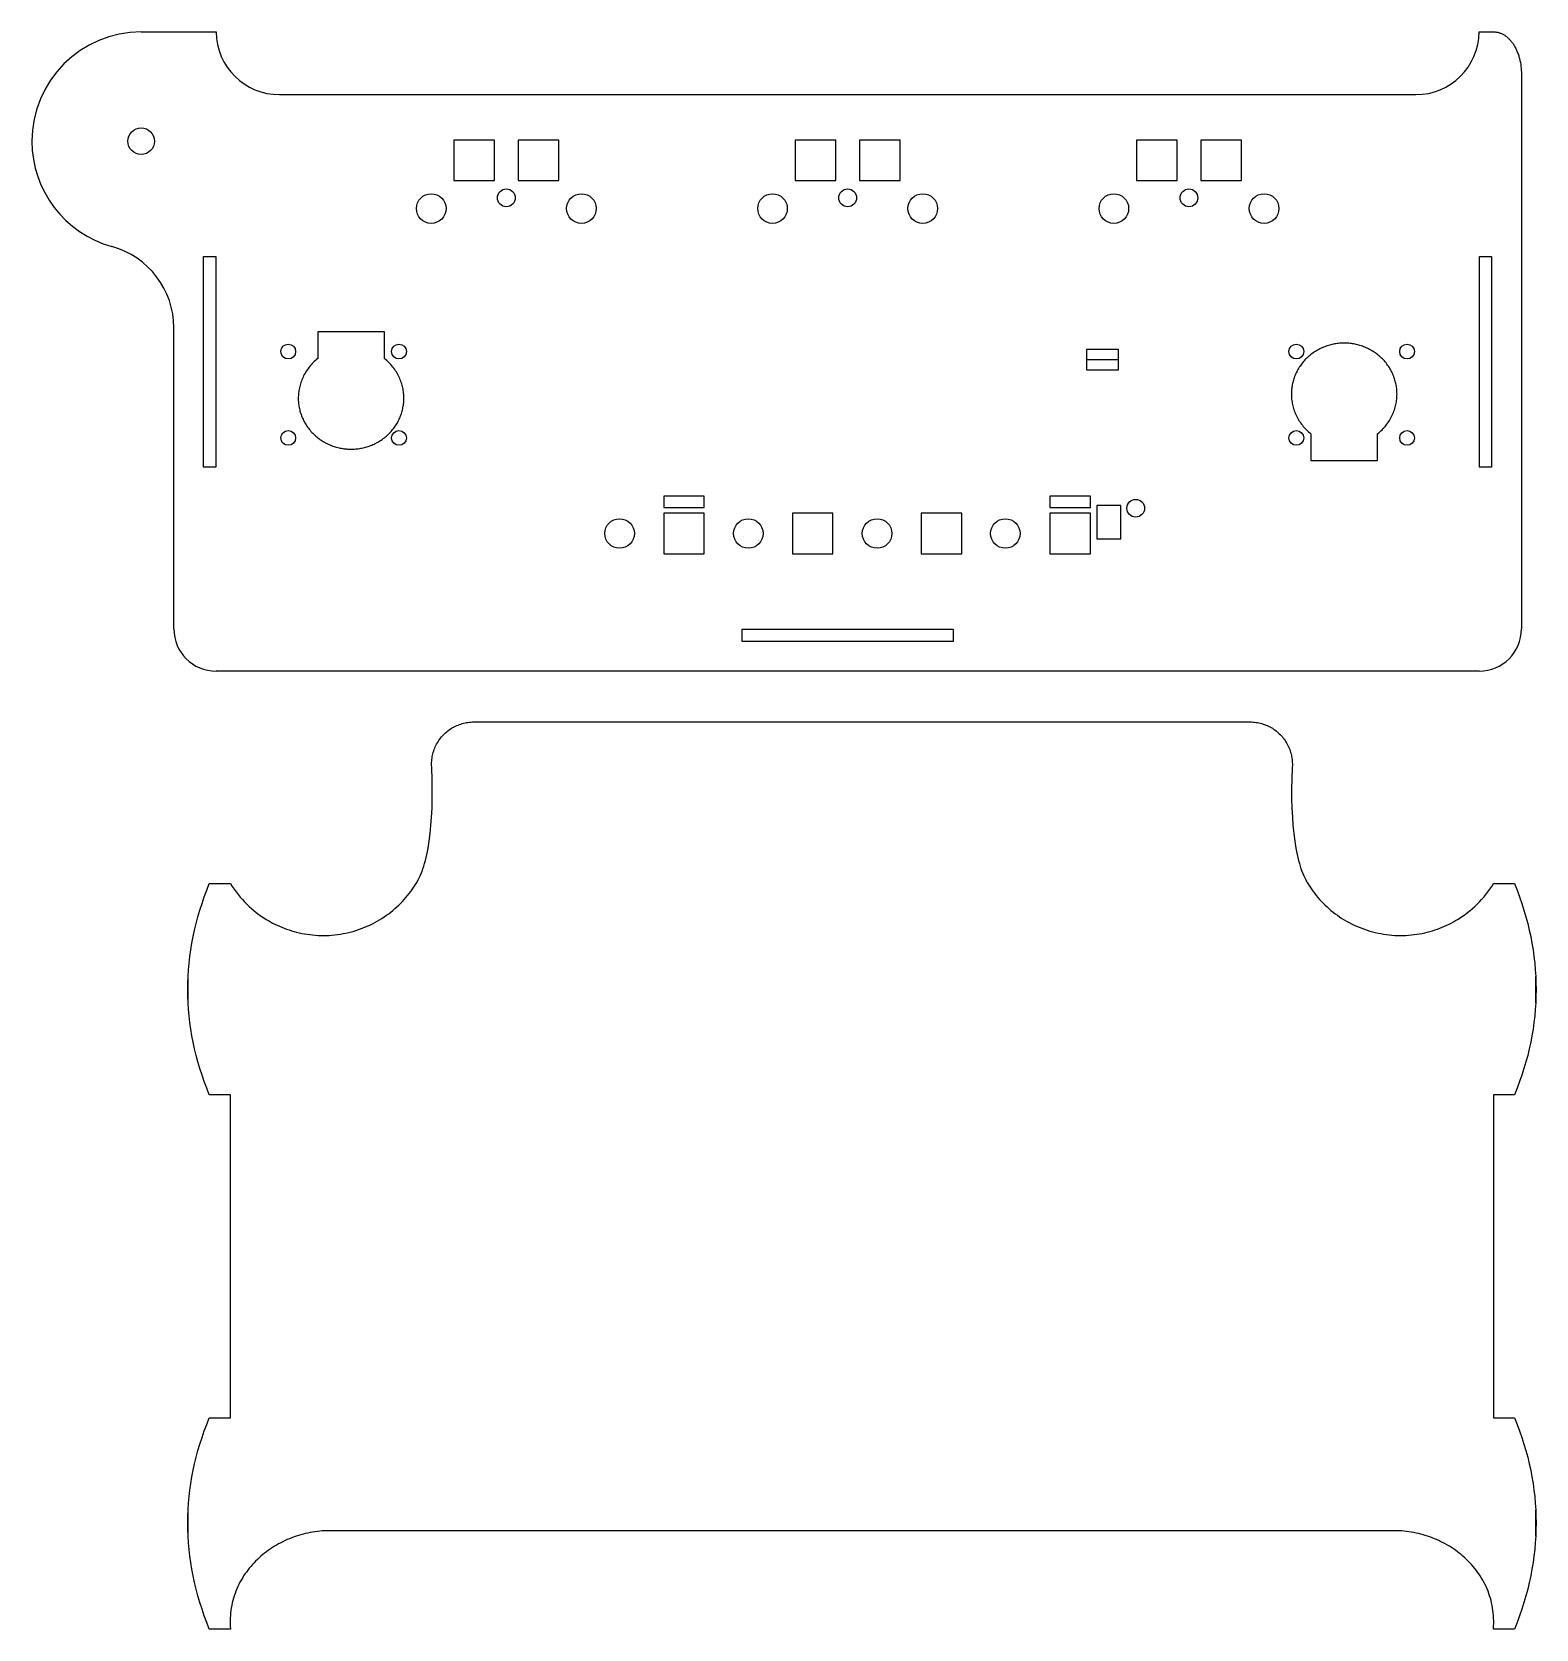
# Model space of a CAD drawing. Extents: x 0 to 356, y -227 to 151.
import ezdxf

# ---------------------------------------------------------------- set-up
doc = ezdxf.new("R2010")
doc.units = 0
doc.layers.add('MAKE2D$VISIBLE$LINES', color=7, linetype='CONTINUOUS')

msp = doc.modelspace()

# ---------------------------------------------------------------- linework, layer by layer
at = {"layer": 'MAKE2D$VISIBLE$LINES'}
for p, q in [((25.87, 151.31), (43.6, 151.31)), ((342.6, 151.31), (346.1, 151.31)), ((346.1, 151.31), (346.24, 151.31)), ((346.24, 151.31), (346.39, 151.3)), ((346.39, 151.3), (346.54, 151.29)), ((346.54, 151.29), (346.68, 151.27)), ((346.68, 151.27), (346.83, 151.24)), ((346.83, 151.24), (346.98, 151.22)), ((346.98, 151.22), (347.13, 151.18)), ((347.13, 151.18), (347.28, 151.14)), ((347.28, 151.14), (347.43, 151.1)), ((347.43, 151.1), (347.59, 151.04)), ((347.59, 151.04), (347.74, 150.99)), ((347.74, 150.99), (347.89, 150.92)), ((347.89, 150.92), (348.04, 150.85)), ((348.04, 150.85), (348.19, 150.78)), ((348.19, 150.78), (348.34, 150.69)), ((348.34, 150.69), (348.49, 150.61)), ((348.49, 150.61), (348.64, 150.51)), ((348.64, 150.51), (348.79, 150.41)), ((348.79, 150.41), (348.94, 150.3)), ((348.94, 150.3), (349.09, 150.19)), ((349.09, 150.19), (349.23, 150.07)), ((349.23, 150.07), (349.37, 149.95)), ((349.37, 149.95), (349.52, 149.82)), ((349.52, 149.82), (349.66, 149.68)), ((349.66, 149.68), (349.8, 149.53)), ((349.8, 149.53), (349.93, 149.39)), ((349.93, 149.39), (350.07, 149.23)), ((350.07, 149.23), (350.2, 149.07)), ((350.2, 149.07), (350.33, 148.91)), ((350.33, 148.91), (350.45, 148.74)), ((350.45, 148.74), (350.58, 148.56)), ((350.58, 148.56), (350.7, 148.38)), ((350.7, 148.38), (350.81, 148.19)), ((350.81, 148.19), (350.93, 148)), ((350.93, 148), (351.04, 147.81)), ((351.04, 147.81), (351.15, 147.61)), ((351.15, 147.61), (351.25, 147.41)), ((351.25, 147.41), (351.35, 147.2)), ((351.35, 147.2), (351.45, 146.99)), ((351.45, 146.99), (351.54, 146.78)), ((351.54, 146.78), (351.63, 146.56)), ((351.63, 146.56), (351.71, 146.35)), ((351.71, 146.35), (351.8, 146.12)), ((351.8, 146.12), (351.87, 145.9)), ((351.87, 145.9), (351.95, 145.68)), ((351.95, 145.68), (352.02, 145.45)), ((352.02, 145.45), (352.08, 145.22)), ((352.08, 145.22), (352.14, 144.99)), ((352.14, 144.99), (352.25, 144.53)), ((352.25, 144.53), (352.35, 144.06)), ((352.35, 144.06), (352.43, 143.59)), ((352.43, 143.59), (352.49, 143.13)), ((352.49, 143.13), (352.54, 142.66)), ((352.54, 142.66), (352.57, 142.21)), ((352.57, 142.21), (352.59, 141.75)), ((352.59, 141.75), (352.6, 141.31)), ((352.6, 141.31), (352.6, 136.47)), ((58.6, 136.47), (193.1, 136.47)), ((193.1, 136.47), (327.6, 136.47)), ((352.6, 136.47), (352.6, 87.25)), ((109.47, 125.73), (99.89, 125.73)), ((99.89, 125.73), (99.89, 116.14)), ((109.47, 116.14), (109.47, 125.73)), ((124.71, 125.73), (115.13, 125.73)), ((115.13, 125.73), (115.13, 116.14)), ((124.71, 116.14), (124.71, 125.73)), ((190.27, 125.73), (180.69, 125.73)), ((180.69, 125.73), (180.69, 116.14)), ((190.27, 116.14), (190.27, 125.73)), ((205.51, 125.73), (195.93, 125.73)), ((195.93, 125.73), (195.93, 116.14)), ((205.51, 116.14), (205.51, 125.73)), ((271.07, 125.73), (261.49, 125.73)), ((261.49, 125.73), (261.49, 116.14)), ((271.07, 116.14), (271.07, 125.73)), ((286.31, 125.73), (276.73, 125.73)), ((276.73, 125.73), (276.73, 116.14)), ((286.31, 116.14), (286.31, 125.73)), ((99.89, 116.14), (109.47, 116.14)), ((115.13, 116.14), (124.71, 116.14)), ((180.69, 116.14), (190.27, 116.14)), ((195.93, 116.14), (205.51, 116.14)), ((261.49, 116.14), (271.07, 116.14)), ((276.73, 116.14), (286.31, 116.14)), ((40.65, 73.24), (40.65, 98.19)), ((40.65, 98.19), (43.55, 98.19)), ((43.55, 98.19), (43.55, 48.29)), ((342.65, 48.29), (342.65, 98.19)), ((342.65, 98.19), (345.55, 98.19)), ((345.55, 98.19), (345.55, 73.24)), ((352.6, 87.25), (352.6, 10)), ((33.6, 10), (33.6, 81.24)), ((75.55, 80.36), (67.67, 80.36)), ((67.67, 80.36), (67.67, 73.99)), ((83.44, 80.36), (75.55, 80.36)), ((83.44, 76.69), (83.44, 80.36)), ((83.44, 73.99), (83.44, 76.69)), ((257.21, 76.17), (249.62, 76.17)), ((249.62, 76.17), (249.62, 73.74)), ((257.21, 73.74), (257.21, 76.17)), ((303.81, 75.69), (303.54, 75.51)), ((304.08, 75.85), (303.81, 75.69)), ((304.35, 76.01), (304.08, 75.85)), ((304.63, 76.16), (304.35, 76.01)), ((304.91, 76.31), (304.63, 76.16)), ((305.19, 76.44), (304.91, 76.31)), ((305.47, 76.57), (305.19, 76.44)), ((305.76, 76.69), (305.47, 76.57)), ((306.05, 76.81), (305.76, 76.69)), ((306.34, 76.91), (306.05, 76.81)), ((306.63, 77.01), (306.34, 76.91)), ((306.92, 77.11), (306.63, 77.01)), ((307.21, 77.19), (306.92, 77.11)), ((307.5, 77.27), (307.21, 77.19)), ((307.79, 77.34), (307.5, 77.27)), ((308.08, 77.4), (307.79, 77.34)), ((308.37, 77.45), (308.08, 77.4)), ((308.66, 77.5), (308.37, 77.45)), ((308.95, 77.54), (308.66, 77.5)), ((309.24, 77.58), (308.95, 77.54)), ((309.52, 77.61), (309.24, 77.58)), ((309.81, 77.63), (309.52, 77.61)), ((310.09, 77.64), (309.81, 77.63)), ((310.37, 77.65), (310.09, 77.64)), ((310.65, 77.66), (310.37, 77.65)), ((310.93, 77.65), (310.65, 77.66)), ((311.21, 77.64), (310.93, 77.65)), ((311.49, 77.63), (311.21, 77.64)), ((311.77, 77.61), (311.49, 77.63)), ((312.06, 77.58), (311.77, 77.61)), ((312.34, 77.54), (312.06, 77.58)), ((312.63, 77.5), (312.34, 77.54)), ((312.92, 77.45), (312.63, 77.5)), ((313.21, 77.4), (312.92, 77.45)), ((313.5, 77.34), (313.21, 77.4)), ((313.8, 77.27), (313.5, 77.34)), ((314.09, 77.19), (313.8, 77.27)), ((314.38, 77.11), (314.09, 77.19)), ((314.67, 77.01), (314.38, 77.11)), ((314.96, 76.91), (314.67, 77.01)), ((315.25, 76.81), (314.96, 76.91)), ((315.54, 76.69), (315.25, 76.81)), ((315.82, 76.57), (315.54, 76.69)), ((316.11, 76.44), (315.82, 76.57)), ((316.39, 76.31), (316.11, 76.44)), ((316.67, 76.16), (316.39, 76.31)), ((316.95, 76.01), (316.67, 76.16)), ((317.22, 75.85), (316.95, 76.01)), ((317.49, 75.69), (317.22, 75.85)), ((317.75, 75.51), (317.49, 75.69)), ((40.65, 48.29), (40.65, 73.24)), ((65.65, 71.98), (65.43, 71.7)), ((65.87, 72.26), (65.65, 71.98)), ((66.1, 72.52), (65.87, 72.26)), ((66.35, 72.79), (66.1, 72.52)), ((66.6, 73.04), (66.35, 72.79)), ((66.85, 73.29), (66.6, 73.04)), ((67.12, 73.53), (66.85, 73.29)), ((67.39, 73.76), (67.12, 73.53)), ((67.67, 73.99), (67.39, 73.76)), ((83.71, 73.76), (83.44, 73.99)), ((83.99, 73.53), (83.71, 73.76)), ((84.25, 73.29), (83.99, 73.53)), ((84.51, 73.04), (84.25, 73.29)), ((84.76, 72.79), (84.51, 73.04)), ((85, 72.52), (84.76, 72.79)), ((85.23, 72.26), (85, 72.52)), ((85.46, 71.98), (85.23, 72.26)), ((85.68, 71.7), (85.46, 71.98)), ((249.62, 73.74), (257.21, 73.74)), ((257.21, 73.71), (249.62, 73.71)), ((249.62, 73.71), (249.62, 71.29)), ((257.21, 71.29), (257.21, 73.71)), ((300.01, 71.93), (299.85, 71.66)), ((300.19, 72.19), (300.01, 71.93)), ((300.36, 72.45), (300.19, 72.19)), ((300.55, 72.7), (300.36, 72.45)), ((300.74, 72.95), (300.55, 72.7)), ((300.94, 73.19), (300.74, 72.95)), ((301.15, 73.43), (300.94, 73.19)), ((301.36, 73.67), (301.15, 73.43)), ((301.58, 73.9), (301.36, 73.67)), ((301.81, 74.12), (301.58, 73.9)), ((302.04, 74.34), (301.81, 74.12)), ((302.28, 74.55), (302.04, 74.34)), ((302.52, 74.76), (302.28, 74.55)), ((302.77, 74.96), (302.52, 74.76)), ((303.02, 75.15), (302.77, 74.96)), ((303.28, 75.34), (303.02, 75.15)), ((303.54, 75.51), (303.28, 75.34)), ((318.02, 75.34), (317.75, 75.51)), ((318.27, 75.15), (318.02, 75.34)), ((318.53, 74.96), (318.27, 75.15)), ((318.77, 74.76), (318.53, 74.96)), ((319.02, 74.55), (318.77, 74.76)), ((319.26, 74.34), (319.02, 74.55)), ((319.49, 74.12), (319.26, 74.34)), ((319.71, 73.9), (319.49, 74.12)), ((319.93, 73.67), (319.71, 73.9)), ((320.15, 73.43), (319.93, 73.67)), ((320.35, 73.19), (320.15, 73.43)), ((320.55, 72.95), (320.35, 73.19)), ((320.75, 72.7), (320.55, 72.95)), ((320.93, 72.45), (320.75, 72.7)), ((321.11, 72.19), (320.93, 72.45)), ((321.28, 71.93), (321.11, 72.19)), ((321.45, 71.66), (321.28, 71.93)), ((345.55, 73.24), (345.55, 48.29)), ((63.67, 68.36), (63.57, 68.04)), ((63.78, 68.68), (63.67, 68.36)), ((63.9, 68.99), (63.78, 68.68)), ((64.03, 69.3), (63.9, 68.99)), ((64.17, 69.62), (64.03, 69.3)), ((64.32, 69.92), (64.17, 69.62)), ((64.48, 70.23), (64.32, 69.92)), ((64.65, 70.53), (64.48, 70.23)), ((64.83, 70.83), (64.65, 70.53)), ((65.02, 71.13), (64.83, 70.83)), ((65.22, 71.42), (65.02, 71.13)), ((65.43, 71.7), (65.22, 71.42)), ((85.88, 71.42), (85.68, 71.7)), ((86.08, 71.13), (85.88, 71.42)), ((86.27, 70.83), (86.08, 71.13)), ((86.45, 70.53), (86.27, 70.83)), ((86.62, 70.23), (86.45, 70.53)), ((86.78, 69.92), (86.62, 70.23)), ((86.93, 69.62), (86.78, 69.92)), ((87.07, 69.3), (86.93, 69.62)), ((87.2, 68.99), (87.07, 69.3)), ((87.32, 68.68), (87.2, 68.99)), ((87.44, 68.36), (87.32, 68.68)), ((87.54, 68.04), (87.44, 68.36)), ((249.62, 71.29), (257.21, 71.29)), ((298.41, 68.06), (298.36, 67.78)), ((298.48, 68.34), (298.41, 68.06)), ((298.55, 68.62), (298.48, 68.34)), ((298.63, 68.9), (298.55, 68.62)), ((298.72, 69.19), (298.63, 68.9)), ((298.81, 69.47), (298.72, 69.19)), ((298.92, 69.75), (298.81, 69.47)), ((299.03, 70.03), (298.92, 69.75)), ((299.14, 70.3), (299.03, 70.03)), ((299.27, 70.58), (299.14, 70.3)), ((299.4, 70.85), (299.27, 70.58)), ((299.54, 71.13), (299.4, 70.85)), ((299.69, 71.4), (299.54, 71.13)), ((299.85, 71.66), (299.69, 71.4)), ((321.6, 71.4), (321.45, 71.66)), ((321.75, 71.13), (321.6, 71.4)), ((321.89, 70.85), (321.75, 71.13)), ((322.03, 70.58), (321.89, 70.85)), ((322.15, 70.3), (322.03, 70.58)), ((322.27, 70.03), (322.15, 70.3)), ((322.38, 69.75), (322.27, 70.03)), ((322.48, 69.47), (322.38, 69.75)), ((322.58, 69.19), (322.48, 69.47)), ((322.67, 68.9), (322.58, 69.19)), ((322.75, 68.62), (322.67, 68.9)), ((322.82, 68.34), (322.75, 68.62)), ((322.88, 68.06), (322.82, 68.34)), ((322.94, 67.78), (322.88, 68.06)), ((63.06, 64.92), (63.05, 64.62)), ((63.05, 64.62), (63.06, 64.35)), ((63.07, 65.22), (63.06, 64.92)), ((63.06, 64.35), (63.06, 64.08)), ((63.09, 65.53), (63.07, 65.22)), ((63.12, 65.84), (63.09, 65.53)), ((63.15, 66.15), (63.12, 65.84)), ((63.2, 66.47), (63.15, 66.15)), ((63.25, 66.78), (63.2, 66.47)), ((63.32, 67.1), (63.25, 66.78)), ((63.39, 67.41), (63.32, 67.1)), ((63.47, 67.73), (63.39, 67.41)), ((63.57, 68.04), (63.47, 67.73)), ((87.63, 67.73), (87.54, 68.04)), ((87.71, 67.41), (87.63, 67.73)), ((87.79, 67.1), (87.71, 67.41)), ((87.85, 66.78), (87.79, 67.1)), ((87.91, 66.47), (87.85, 66.78)), ((87.95, 66.15), (87.91, 66.47)), ((87.99, 65.84), (87.95, 66.15)), ((88.02, 65.53), (87.99, 65.84)), ((88.04, 65.22), (88.02, 65.53)), ((88.05, 64.92), (88.04, 65.22)), ((88.04, 64.08), (88.05, 64.35)), ((88.05, 64.62), (88.05, 64.92)), ((88.05, 64.35), (88.05, 64.62)), ((298.16, 66.12), (298.15, 65.85)), ((298.15, 65.85), (298.15, 65.58)), ((298.15, 65.58), (298.15, 65.28)), ((298.15, 65.28), (298.16, 64.98)), ((298.18, 66.39), (298.16, 66.12)), ((298.16, 64.98), (298.18, 64.67)), ((298.2, 66.67), (298.18, 66.39)), ((298.18, 64.67), (298.21, 64.36)), ((298.23, 66.94), (298.2, 66.67)), ((298.21, 64.36), (298.25, 64.05)), ((298.26, 67.22), (298.23, 66.94)), ((298.31, 67.5), (298.26, 67.22)), ((298.36, 67.78), (298.31, 67.5)), ((322.99, 67.5), (322.94, 67.78)), ((323.03, 67.22), (322.99, 67.5)), ((323.07, 66.94), (323.03, 67.22)), ((323.05, 64.05), (323.08, 64.36)), ((323.1, 66.67), (323.07, 66.94)), ((323.08, 64.36), (323.11, 64.67)), ((323.12, 66.39), (323.1, 66.67)), ((323.11, 64.67), (323.13, 64.98)), ((323.14, 66.12), (323.12, 66.39)), ((323.13, 64.98), (323.14, 65.28)), ((323.14, 65.85), (323.14, 66.12)), ((323.15, 65.58), (323.14, 65.85)), ((323.14, 65.28), (323.15, 65.58)), ((63.06, 64.08), (63.08, 63.81)), ((63.08, 63.81), (63.1, 63.53)), ((63.1, 63.53), (63.13, 63.26)), ((63.13, 63.26), (63.17, 62.98)), ((63.17, 62.98), (63.21, 62.7)), ((63.21, 62.7), (63.26, 62.42)), ((63.26, 62.42), (63.32, 62.14)), ((63.32, 62.14), (63.38, 61.86)), ((63.38, 61.86), (63.45, 61.58)), ((63.45, 61.58), (63.53, 61.3)), ((63.53, 61.3), (63.62, 61.01)), ((63.62, 61.01), (63.72, 60.73)), ((63.72, 60.73), (63.82, 60.45)), ((87.28, 60.45), (87.39, 60.73)), ((87.39, 60.73), (87.48, 61.01)), ((87.48, 61.01), (87.57, 61.3)), ((87.57, 61.3), (87.65, 61.58)), ((87.65, 61.58), (87.72, 61.86)), ((87.72, 61.86), (87.79, 62.14)), ((87.79, 62.14), (87.84, 62.42)), ((87.84, 62.42), (87.89, 62.7)), ((87.89, 62.7), (87.94, 62.98)), ((87.94, 62.98), (87.97, 63.26)), ((87.97, 63.26), (88, 63.53)), ((88, 63.53), (88.02, 63.81)), ((88.02, 63.81), (88.04, 64.08)), ((298.25, 64.05), (298.3, 63.74)), ((298.3, 63.74), (298.35, 63.42)), ((298.35, 63.42), (298.41, 63.11)), ((298.41, 63.11), (298.49, 62.79)), ((298.49, 62.79), (298.57, 62.47)), ((298.57, 62.47), (298.66, 62.16)), ((298.66, 62.16), (298.76, 61.84)), ((298.76, 61.84), (298.88, 61.52)), ((298.88, 61.52), (299, 61.21)), ((299, 61.21), (299.13, 60.9)), ((299.13, 60.9), (299.27, 60.59)), ((299.27, 60.59), (299.42, 60.28)), ((321.88, 60.28), (322.03, 60.59)), ((322.03, 60.59), (322.17, 60.9)), ((322.17, 60.9), (322.3, 61.21)), ((322.3, 61.21), (322.42, 61.52)), ((322.42, 61.52), (322.53, 61.84)), ((322.53, 61.84), (322.63, 62.16)), ((322.63, 62.16), (322.73, 62.47)), ((322.73, 62.47), (322.81, 62.79)), ((322.81, 62.79), (322.88, 63.11)), ((322.88, 63.11), (322.95, 63.42)), ((322.95, 63.42), (323, 63.74)), ((323, 63.74), (323.05, 64.05)), ((63.82, 60.45), (63.93, 60.17)), ((63.93, 60.17), (64.05, 59.9)), ((64.05, 59.9), (64.17, 59.62)), ((64.17, 59.62), (64.31, 59.35)), ((64.31, 59.35), (64.45, 59.07)), ((64.45, 59.07), (64.6, 58.8)), ((64.6, 58.8), (64.75, 58.54)), ((64.75, 58.54), (64.92, 58.27)), ((64.92, 58.27), (65.09, 58.01)), ((65.09, 58.01), (65.27, 57.75)), ((65.27, 57.75), (65.45, 57.5)), ((65.45, 57.5), (65.65, 57.25)), ((65.65, 57.25), (65.85, 57.01)), ((65.85, 57.01), (66.05, 56.77)), ((66.05, 56.77), (66.27, 56.53)), ((84.84, 56.53), (85.05, 56.77)), ((85.05, 56.77), (85.26, 57.01)), ((85.26, 57.01), (85.46, 57.25)), ((85.46, 57.25), (85.65, 57.5)), ((85.65, 57.5), (85.84, 57.75)), ((85.84, 57.75), (86.01, 58.01)), ((86.01, 58.01), (86.19, 58.27)), ((86.19, 58.27), (86.35, 58.54)), ((86.35, 58.54), (86.51, 58.8)), ((86.51, 58.8), (86.66, 59.07)), ((86.66, 59.07), (86.8, 59.35)), ((86.8, 59.35), (86.93, 59.62)), ((86.93, 59.62), (87.06, 59.9)), ((87.06, 59.9), (87.17, 60.17)), ((87.17, 60.17), (87.28, 60.45)), ((299.42, 60.28), (299.58, 59.97)), ((299.58, 59.97), (299.75, 59.67)), ((299.75, 59.67), (299.93, 59.37)), ((299.93, 59.37), (300.12, 59.07)), ((300.12, 59.07), (300.32, 58.78)), ((300.32, 58.78), (300.52, 58.5)), ((300.52, 58.5), (300.74, 58.22)), ((300.74, 58.22), (300.97, 57.94)), ((300.97, 57.94), (301.2, 57.68)), ((301.2, 57.68), (301.44, 57.41)), ((301.44, 57.41), (301.69, 57.16)), ((301.69, 57.16), (301.95, 56.91)), ((301.95, 56.91), (302.21, 56.67)), ((319.08, 56.67), (319.35, 56.91)), ((319.35, 56.91), (319.6, 57.16)), ((319.6, 57.16), (319.85, 57.41)), ((319.85, 57.41), (320.1, 57.68)), ((320.1, 57.68), (320.33, 57.94)), ((320.33, 57.94), (320.55, 58.22)), ((320.55, 58.22), (320.77, 58.5)), ((320.77, 58.5), (320.98, 58.78)), ((320.98, 58.78), (321.18, 59.07)), ((321.18, 59.07), (321.37, 59.37)), ((321.37, 59.37), (321.55, 59.67)), ((321.55, 59.67), (321.72, 59.97)), ((321.72, 59.97), (321.88, 60.28)), ((66.27, 56.53), (66.49, 56.3)), ((66.49, 56.3), (66.71, 56.08)), ((66.71, 56.08), (66.95, 55.86)), ((66.95, 55.86), (67.18, 55.65)), ((67.18, 55.65), (67.43, 55.44)), ((67.43, 55.44), (67.67, 55.24)), ((67.67, 55.24), (67.93, 55.05)), ((67.93, 55.05), (68.18, 54.87)), ((68.18, 54.87), (68.45, 54.69)), ((68.45, 54.69), (68.71, 54.51)), ((68.71, 54.51), (68.98, 54.35)), ((68.98, 54.35), (69.26, 54.19)), ((69.26, 54.19), (69.53, 54.04)), ((69.53, 54.04), (69.81, 53.89)), ((69.81, 53.89), (70.09, 53.76)), ((70.09, 53.76), (70.38, 53.63)), ((70.38, 53.63), (70.66, 53.51)), ((70.66, 53.51), (70.95, 53.39)), ((70.95, 53.39), (71.24, 53.29)), ((71.24, 53.29), (71.53, 53.19)), ((71.53, 53.19), (71.82, 53.09)), ((71.82, 53.09), (72.11, 53.01)), ((72.11, 53.01), (72.4, 52.93)), ((72.4, 52.93), (72.7, 52.86)), ((78.41, 52.86), (78.7, 52.93)), ((78.7, 52.93), (78.99, 53.01)), ((78.99, 53.01), (79.28, 53.09)), ((79.28, 53.09), (79.57, 53.19)), ((79.57, 53.19), (79.86, 53.29)), ((79.86, 53.29), (80.15, 53.39)), ((80.15, 53.39), (80.44, 53.51)), ((80.44, 53.51), (80.73, 53.63)), ((80.73, 53.63), (81.01, 53.76)), ((81.01, 53.76), (81.29, 53.89)), ((81.29, 53.89), (81.57, 54.04)), ((81.57, 54.04), (81.85, 54.19)), ((81.85, 54.19), (82.12, 54.35)), ((82.12, 54.35), (82.39, 54.51)), ((82.39, 54.51), (82.66, 54.69)), ((82.66, 54.69), (82.92, 54.87)), ((82.92, 54.87), (83.18, 55.05)), ((83.18, 55.05), (83.43, 55.24)), ((83.43, 55.24), (83.68, 55.44)), ((83.68, 55.44), (83.92, 55.65)), ((83.92, 55.65), (84.16, 55.86)), ((84.16, 55.86), (84.39, 56.08)), ((84.39, 56.08), (84.62, 56.3)), ((84.62, 56.3), (84.84, 56.53)), ((302.21, 56.67), (302.49, 56.44)), ((302.49, 56.44), (302.77, 56.21)), ((302.77, 56.21), (302.77, 53.51)), ((302.77, 53.51), (302.77, 49.84)), ((318.53, 56.21), (318.81, 56.44)), ((318.53, 49.84), (318.53, 56.21)), ((318.81, 56.44), (319.08, 56.67)), ((72.7, 52.86), (72.99, 52.8)), ((72.99, 52.8), (73.28, 52.75)), ((73.28, 52.75), (73.57, 52.7)), ((73.57, 52.7), (73.86, 52.66)), ((73.86, 52.66), (74.14, 52.62)), ((74.14, 52.62), (74.43, 52.59)), ((74.43, 52.59), (74.71, 52.57)), ((74.71, 52.57), (74.99, 52.56)), ((74.99, 52.56), (75.27, 52.55)), ((75.27, 52.55), (75.55, 52.54)), ((75.55, 52.54), (75.83, 52.55)), ((75.83, 52.55), (76.11, 52.56)), ((76.11, 52.56), (76.39, 52.57)), ((76.39, 52.57), (76.68, 52.59)), ((76.68, 52.59), (76.96, 52.62)), ((76.96, 52.62), (77.25, 52.66)), ((77.25, 52.66), (77.54, 52.7)), ((77.54, 52.7), (77.83, 52.75)), ((77.83, 52.75), (78.12, 52.8)), ((78.12, 52.8), (78.41, 52.86)), ((302.77, 49.84), (310.65, 49.84)), ((310.65, 49.84), (318.53, 49.84)), ((43.55, 48.29), (40.65, 48.29)), ((345.55, 48.29), (342.65, 48.29)), ((159.15, 41.43), (149.56, 41.43)), ((149.56, 41.43), (149.56, 38.74)), ((149.56, 38.74), (159.15, 38.74)), ((159.15, 38.74), (159.15, 41.43)), ((250.59, 41.43), (241, 41.43)), ((241, 41.43), (241, 38.74)), ((241, 38.74), (250.59, 38.74)), ((250.59, 38.74), (250.59, 41.43)), ((257.75, 39.2), (252.12, 39.2)), ((252.12, 39.2), (252.12, 31.31)), ((257.75, 31.31), (257.75, 39.2)), ((159.15, 37.39), (149.56, 37.39)), ((149.56, 37.39), (149.56, 27.8)), ((159.15, 27.8), (159.15, 37.39)), ((189.63, 37.39), (180.04, 37.39)), ((180.04, 37.39), (180.04, 27.8)), ((189.63, 27.8), (189.63, 37.39)), ((220.11, 37.39), (210.52, 37.39)), ((210.52, 37.39), (210.52, 27.8)), ((220.11, 27.8), (220.11, 37.39)), ((250.59, 37.39), (241, 37.39)), ((241, 37.39), (241, 27.8)), ((250.59, 27.8), (250.59, 37.39)), ((252.12, 31.31), (257.75, 31.31)), ((149.56, 27.8), (159.15, 27.8)), ((180.04, 27.8), (189.63, 27.8)), ((210.52, 27.8), (220.11, 27.8)), ((241, 27.8), (250.59, 27.8)), ((168.15, 7.05), (168.15, 9.95)), ((168.15, 9.95), (218.05, 9.95)), ((218.05, 9.95), (218.05, 7.05)), ((193.1, 7.05), (168.15, 7.05)), ((218.05, 7.05), (193.1, 7.05)), ((193.1, 0), (43.6, 0)), ((342.6, 0), (193.1, 0)), ((97.2, -15.31), (97.44, -15.05)), ((97.44, -15.05), (97.68, -14.81)), ((97.68, -14.81), (97.94, -14.57)), ((97.94, -14.57), (98.2, -14.35)), ((98.2, -14.35), (98.47, -14.13)), ((98.47, -14.13), (98.75, -13.92)), ((98.75, -13.92), (99.03, -13.72)), ((99.03, -13.72), (99.33, -13.53)), ((99.33, -13.53), (99.62, -13.35)), ((99.62, -13.35), (99.93, -13.19)), ((99.93, -13.19), (100.24, -13.03)), ((100.24, -13.03), (100.55, -12.88)), ((100.55, -12.88), (100.87, -12.75)), ((100.87, -12.75), (101.2, -12.62)), ((101.2, -12.62), (101.53, -12.51)), ((101.53, -12.51), (101.86, -12.41)), ((101.86, -12.41), (102.2, -12.32)), ((102.2, -12.32), (102.54, -12.24)), ((102.54, -12.24), (102.88, -12.17)), ((102.88, -12.17), (103.22, -12.12)), ((103.22, -12.12), (103.56, -12.08)), ((103.56, -12.08), (103.91, -12.05)), ((103.91, -12.05), (104.26, -12.03)), ((104.26, -12.03), (104.61, -12.02)), ((104.61, -12.02), (288.37, -12.02)), ((288.37, -12.02), (288.72, -12.03)), ((288.72, -12.03), (289.07, -12.05)), ((289.07, -12.05), (289.41, -12.08)), ((289.41, -12.08), (289.76, -12.12)), ((289.76, -12.12), (290.1, -12.17)), ((290.1, -12.17), (290.44, -12.24)), ((290.44, -12.24), (290.78, -12.32)), ((290.78, -12.32), (291.12, -12.41)), ((291.12, -12.41), (291.45, -12.51)), ((291.45, -12.51), (291.78, -12.62)), ((291.78, -12.62), (292.1, -12.75)), ((292.1, -12.75), (292.42, -12.88)), ((292.42, -12.88), (292.74, -13.03)), ((292.74, -13.03), (293.05, -13.19)), ((293.05, -13.19), (293.35, -13.35)), ((293.35, -13.35), (293.65, -13.53)), ((293.65, -13.53), (293.94, -13.72)), ((293.94, -13.72), (294.23, -13.92)), ((294.23, -13.92), (294.51, -14.13)), ((294.51, -14.13), (294.78, -14.35)), ((294.78, -14.35), (295.04, -14.57)), ((295.04, -14.57), (295.29, -14.81)), ((295.29, -14.81), (295.54, -15.05)), ((295.54, -15.05), (295.78, -15.31)), ((95.01, -19.22), (95.11, -18.89)), ((95.11, -18.89), (95.23, -18.56)), ((95.23, -18.56), (95.35, -18.23)), ((95.35, -18.23), (95.49, -17.91)), ((95.49, -17.91), (95.64, -17.6)), ((95.64, -17.6), (95.8, -17.29)), ((95.8, -17.29), (95.97, -16.99)), ((95.97, -16.99), (96.15, -16.69)), ((96.15, -16.69), (96.34, -16.4)), ((96.34, -16.4), (96.54, -16.12)), ((96.54, -16.12), (96.75, -15.84)), ((96.75, -15.84), (96.97, -15.57)), ((96.97, -15.57), (97.2, -15.31)), ((295.78, -15.31), (296.01, -15.57)), ((296.01, -15.57), (296.23, -15.84)), ((296.23, -15.84), (296.44, -16.12)), ((296.44, -16.12), (296.64, -16.4)), ((296.64, -16.4), (296.83, -16.69)), ((296.83, -16.69), (297.01, -16.99)), ((297.01, -16.99), (297.18, -17.29)), ((297.18, -17.29), (297.34, -17.6)), ((297.34, -17.6), (297.49, -17.91)), ((297.49, -17.91), (297.62, -18.23)), ((297.62, -18.23), (297.75, -18.56)), ((297.75, -18.56), (297.87, -18.89)), ((297.87, -18.89), (297.97, -19.22)), ((94.61, -21.61), (94.63, -21.27)), ((94.61, -21.96), (94.61, -21.61)), ((94.61, -22.31), (94.61, -21.96)), ((94.63, -22.65), (94.61, -22.31)), ((94.63, -21.27), (94.67, -20.92)), ((94.65, -23), (94.63, -22.65)), ((94.67, -20.92), (94.71, -20.57)), ((94.71, -20.57), (94.77, -20.23)), ((94.77, -20.23), (94.84, -19.89)), ((94.84, -19.89), (94.92, -19.55)), ((94.92, -19.55), (95.01, -19.22)), ((297.97, -19.22), (298.06, -19.55)), ((298.06, -19.55), (298.14, -19.89)), ((298.14, -19.89), (298.21, -20.23)), ((298.21, -20.23), (298.27, -20.57)), ((298.27, -20.57), (298.31, -20.92)), ((298.31, -20.92), (298.34, -21.27)), ((298.35, -22.65), (298.32, -23)), ((298.34, -21.27), (298.36, -21.61)), ((298.37, -22.31), (298.35, -22.65)), ((298.36, -21.61), (298.37, -21.96)), ((298.37, -21.96), (298.37, -22.31)), ((94.74, -25.5), (94.65, -23)), ((94.78, -27.91), (94.74, -25.5)), ((298.24, -25.5), (298.2, -27.91)), ((298.32, -23), (298.24, -25.5)), ((94.71, -32.43), (94.77, -30.22)), ((94.77, -30.22), (94.78, -27.91)), ((298.2, -27.91), (298.21, -30.22)), ((298.21, -30.22), (298.27, -32.43)), ((94.61, -34.54), (94.71, -32.43)), ((298.27, -32.43), (298.37, -34.54)), ((94.27, -38.43), (94.46, -36.54)), ((94.46, -36.54), (94.61, -34.54)), ((298.37, -34.54), (298.51, -36.54)), ((298.51, -36.54), (298.7, -38.43)), ((93.78, -41.86), (94.04, -40.2)), ((94.04, -40.2), (94.27, -38.43)), ((298.7, -38.43), (298.93, -40.2)), ((298.93, -40.2), (299.2, -41.86)), ((92.94, -45.5), (93.13, -44.83)), ((93.13, -44.83), (93.3, -44.13)), ((93.3, -44.13), (93.47, -43.4)), ((93.47, -43.4), (93.63, -42.65)), ((93.63, -42.65), (93.78, -41.86)), ((299.2, -41.86), (299.35, -42.65)), ((299.35, -42.65), (299.51, -43.4)), ((299.51, -43.4), (299.67, -44.13)), ((299.67, -44.13), (299.85, -44.83)), ((299.85, -44.83), (300.03, -45.5)), ((91.45, -49.4), (91.68, -48.92)), ((91.68, -48.92), (91.91, -48.42)), ((91.91, -48.42), (92.13, -47.9)), ((92.13, -47.9), (92.35, -47.34)), ((92.35, -47.34), (92.55, -46.75)), ((92.55, -46.75), (92.75, -46.14)), ((92.75, -46.14), (92.94, -45.5)), ((300.03, -45.5), (300.22, -46.14)), ((300.22, -46.14), (300.42, -46.75)), ((300.42, -46.75), (300.63, -47.34)), ((300.63, -47.34), (300.84, -47.9)), ((300.84, -47.9), (301.06, -48.42)), ((301.06, -48.42), (301.29, -48.92)), ((301.29, -48.92), (301.53, -49.4)), ((40.8, -53.41), (41.37, -51.84)), ((41.37, -51.84), (41.99, -50.26)), ((41.99, -50.26), (46.99, -50.26)), ((46.99, -50.26), (47.42, -50.94)), ((47.42, -50.94), (47.86, -51.59)), ((47.86, -51.59), (48.33, -52.23)), ((48.33, -52.23), (48.81, -52.86)), ((48.81, -52.86), (49.31, -53.46)), ((88.93, -53.12), (89.3, -52.65)), ((89.3, -52.65), (89.66, -52.18)), ((89.66, -52.18), (90.01, -51.71)), ((90.01, -51.71), (90.34, -51.23)), ((90.34, -51.23), (90.66, -50.75)), ((90.66, -50.75), (90.96, -50.26)), ((90.96, -50.26), (91.09, -50.05)), ((91.09, -50.05), (91.21, -49.84)), ((91.21, -49.84), (91.33, -49.62)), ((91.33, -49.62), (91.45, -49.4)), ((301.53, -49.4), (301.65, -49.62)), ((301.65, -49.62), (301.77, -49.84)), ((301.77, -49.84), (301.89, -50.05)), ((301.89, -50.05), (302.01, -50.26)), ((302.01, -50.26), (302.32, -50.75)), ((302.32, -50.75), (302.64, -51.23)), ((302.64, -51.23), (302.97, -51.71)), ((302.97, -51.71), (303.31, -52.18)), ((303.31, -52.18), (303.67, -52.65)), ((303.67, -52.65), (304.05, -53.12)), ((343.67, -53.46), (344.17, -52.86)), ((344.17, -52.86), (344.65, -52.23)), ((344.65, -52.23), (345.11, -51.59)), ((345.11, -51.59), (345.56, -50.94)), ((345.56, -50.94), (345.99, -50.26)), ((345.99, -50.26), (350.99, -50.26)), ((350.99, -50.26), (351.6, -51.84)), ((351.6, -51.84), (352.18, -53.41)), ((39.31, -58.13), (39.77, -56.56)), ((39.77, -56.56), (40.26, -54.98)), ((40.26, -54.98), (40.8, -53.41)), ((49.31, -53.46), (49.82, -54.04)), ((49.82, -54.04), (50.34, -54.61)), ((50.34, -54.61), (50.88, -55.15)), ((50.88, -55.15), (51.42, -55.67)), ((51.42, -55.67), (51.98, -56.17)), ((51.98, -56.17), (52.55, -56.66)), ((52.55, -56.66), (53.12, -57.12)), ((84.96, -57.02), (85.45, -56.62)), ((85.45, -56.62), (85.93, -56.21)), ((85.93, -56.21), (86.4, -55.79)), ((86.4, -55.79), (86.86, -55.36)), ((86.86, -55.36), (87.3, -54.93)), ((87.3, -54.93), (87.73, -54.49)), ((87.73, -54.49), (88.14, -54.04)), ((88.14, -54.04), (88.54, -53.58)), ((88.54, -53.58), (88.93, -53.12)), ((304.05, -53.12), (304.43, -53.58)), ((304.43, -53.58), (304.84, -54.04)), ((304.84, -54.04), (305.25, -54.49)), ((305.25, -54.49), (305.68, -54.93)), ((305.68, -54.93), (306.12, -55.36)), ((306.12, -55.36), (306.58, -55.79)), ((306.58, -55.79), (307.04, -56.21)), ((307.04, -56.21), (307.52, -56.62)), ((307.52, -56.62), (308.02, -57.02)), ((339.86, -57.12), (340.43, -56.66)), ((340.43, -56.66), (341, -56.17)), ((341, -56.17), (341.55, -55.67)), ((341.55, -55.67), (342.1, -55.15)), ((342.1, -55.15), (342.64, -54.61)), ((342.64, -54.61), (343.16, -54.04)), ((343.16, -54.04), (343.67, -53.46)), ((352.18, -53.41), (352.71, -54.98)), ((352.71, -54.98), (353.21, -56.56)), ((353.21, -56.56), (353.67, -58.13)), ((38.52, -61.27), (38.89, -59.7)), ((38.89, -59.7), (39.31, -58.13)), ((53.12, -57.12), (53.7, -57.56)), ((53.7, -57.56), (54.29, -57.97)), ((54.29, -57.97), (54.88, -58.37)), ((54.88, -58.37), (55.48, -58.75)), ((55.48, -58.75), (55.97, -59.04)), ((55.97, -59.04), (56.47, -59.33)), ((56.47, -59.33), (56.98, -59.61)), ((56.98, -59.61), (57.51, -59.87)), ((57.51, -59.87), (58.04, -60.13)), ((58.04, -60.13), (58.59, -60.38)), ((58.59, -60.38), (59.14, -60.61)), ((78.78, -60.63), (79.39, -60.37)), ((79.39, -60.37), (79.99, -60.09)), ((79.99, -60.09), (80.59, -59.8)), ((80.59, -59.8), (81.17, -59.5)), ((81.17, -59.5), (81.74, -59.18)), ((81.74, -59.18), (82.31, -58.85)), ((82.31, -58.85), (82.86, -58.51)), ((82.86, -58.51), (83.4, -58.15)), ((83.4, -58.15), (83.93, -57.79)), ((83.93, -57.79), (84.45, -57.41)), ((84.45, -57.41), (84.96, -57.02)), ((308.02, -57.02), (308.52, -57.41)), ((308.52, -57.41), (309.04, -57.79)), ((309.04, -57.79), (309.57, -58.15)), ((309.57, -58.15), (310.12, -58.51)), ((310.12, -58.51), (310.67, -58.85)), ((310.67, -58.85), (311.23, -59.18)), ((311.23, -59.18), (311.81, -59.5)), ((311.81, -59.5), (312.39, -59.8)), ((312.39, -59.8), (312.98, -60.09)), ((312.98, -60.09), (313.58, -60.37)), ((313.58, -60.37), (314.2, -60.63)), ((333.84, -60.61), (334.39, -60.38)), ((334.39, -60.38), (334.93, -60.13)), ((334.93, -60.13), (335.47, -59.87)), ((335.47, -59.87), (335.99, -59.61)), ((335.99, -59.61), (336.51, -59.33)), ((336.51, -59.33), (337.01, -59.04)), ((337.01, -59.04), (337.5, -58.75)), ((337.5, -58.75), (338.1, -58.37)), ((338.1, -58.37), (338.69, -57.97)), ((338.69, -57.97), (339.27, -57.56)), ((339.27, -57.56), (339.86, -57.12)), ((353.67, -58.13), (354.08, -59.7)), ((354.08, -59.7), (354.46, -61.27)), ((37.88, -64.41), (38.18, -62.84)), ((38.18, -62.84), (38.52, -61.27)), ((59.14, -60.61), (59.7, -60.84)), ((59.7, -60.84), (60.28, -61.05)), ((60.28, -61.05), (60.86, -61.25)), ((60.86, -61.25), (61.45, -61.44)), ((61.45, -61.44), (62.05, -61.62)), ((62.05, -61.62), (62.66, -61.78)), ((62.66, -61.78), (63.27, -61.92)), ((63.27, -61.92), (63.89, -62.06)), ((63.89, -62.06), (64.52, -62.18)), ((64.52, -62.18), (65.15, -62.28)), ((65.15, -62.28), (65.79, -62.37)), ((65.79, -62.37), (66.44, -62.44)), ((66.44, -62.44), (67.08, -62.49)), ((67.08, -62.49), (67.74, -62.53)), ((67.74, -62.53), (68.39, -62.56)), ((68.39, -62.56), (69.05, -62.56)), ((69.05, -62.56), (69.71, -62.55)), ((69.71, -62.55), (70.37, -62.53)), ((70.37, -62.53), (71.03, -62.48)), ((71.03, -62.48), (71.69, -62.42)), ((71.69, -62.42), (72.36, -62.34)), ((72.36, -62.34), (73.02, -62.25)), ((73.02, -62.25), (73.67, -62.13)), ((73.67, -62.13), (74.33, -62)), ((74.33, -62), (74.98, -61.86)), ((74.98, -61.86), (75.63, -61.69)), ((75.63, -61.69), (76.27, -61.51)), ((76.27, -61.51), (76.91, -61.31)), ((76.91, -61.31), (77.54, -61.1)), ((77.54, -61.1), (78.16, -60.87)), ((78.16, -60.87), (78.78, -60.63)), ((314.2, -60.63), (314.81, -60.87)), ((314.81, -60.87), (315.44, -61.1)), ((315.44, -61.1), (316.07, -61.31)), ((316.07, -61.31), (316.71, -61.51)), ((316.71, -61.51), (317.35, -61.69)), ((317.35, -61.69), (318, -61.86)), ((318, -61.86), (318.65, -62)), ((318.65, -62), (319.3, -62.13)), ((319.3, -62.13), (319.96, -62.25)), ((319.96, -62.25), (320.62, -62.34)), ((320.62, -62.34), (321.28, -62.42)), ((321.28, -62.42), (321.94, -62.48)), ((321.94, -62.48), (322.61, -62.53)), ((322.61, -62.53), (323.27, -62.55)), ((323.27, -62.55), (323.93, -62.56)), ((323.93, -62.56), (324.58, -62.56)), ((324.58, -62.56), (325.24, -62.53)), ((325.24, -62.53), (325.89, -62.49)), ((325.89, -62.49), (326.54, -62.44)), ((326.54, -62.44), (327.18, -62.37)), ((327.18, -62.37), (327.82, -62.28)), ((327.82, -62.28), (328.46, -62.18)), ((328.46, -62.18), (329.09, -62.06)), ((329.09, -62.06), (329.71, -61.92)), ((329.71, -61.92), (330.32, -61.78)), ((330.32, -61.78), (330.93, -61.62)), ((330.93, -61.62), (331.53, -61.44)), ((331.53, -61.44), (332.12, -61.25)), ((332.12, -61.25), (332.7, -61.05)), ((332.7, -61.05), (333.27, -60.84)), ((333.27, -60.84), (333.84, -60.61)), ((354.46, -61.27), (354.8, -62.84)), ((354.8, -62.84), (355.09, -64.41)), ((37.23, -69.11), (37.41, -67.54)), ((37.41, -67.54), (37.62, -65.98)), ((37.62, -65.98), (37.88, -64.41)), ((355.09, -64.41), (355.35, -65.98)), ((355.35, -65.98), (355.57, -67.54)), ((355.57, -67.54), (355.75, -69.11)), ((36.99, -72.24), (37.09, -70.67)), ((37.09, -70.67), (37.23, -69.11)), ((355.75, -69.11), (355.89, -70.67)), ((355.89, -70.67), (355.99, -72.24)), ((36.91, -75.37), (36.93, -73.8)), ((36.93, -76.93), (36.91, -75.37)), ((36.93, -73.8), (36.99, -72.24)), ((36.99, -78.47), (36.99, -72.26)), ((355.99, -72.24), (356.05, -73.8)), ((355.99, -78.47), (355.99, -72.26)), ((356.05, -73.8), (356.07, -75.37)), ((356.07, -75.37), (356.05, -76.93)), ((36.99, -78.49), (36.93, -76.93)), ((37.09, -80.05), (36.99, -78.49)), ((355.99, -78.49), (355.89, -80.05)), ((356.05, -76.93), (355.99, -78.49)), ((37.23, -81.61), (37.09, -80.05)), ((37.41, -83.17), (37.23, -81.61)), ((37.62, -84.73), (37.41, -83.17)), ((355.57, -83.17), (355.35, -84.73)), ((355.75, -81.61), (355.57, -83.17)), ((355.89, -80.05), (355.75, -81.61)), ((37.88, -86.28), (37.62, -84.73)), ((38.18, -87.84), (37.88, -86.28)), ((355.09, -86.28), (354.8, -87.84)), ((355.35, -84.73), (355.09, -86.28)), ((38.52, -89.39), (38.18, -87.84)), ((38.89, -90.95), (38.52, -89.39)), ((354.46, -89.39), (354.08, -90.95)), ((354.8, -87.84), (354.46, -89.39)), ((39.31, -92.5), (38.89, -90.95)), ((39.77, -94.06), (39.31, -92.5)), ((40.26, -95.61), (39.77, -94.06)), ((353.21, -94.06), (352.71, -95.61)), ((353.67, -92.5), (353.21, -94.06)), ((354.08, -90.95), (353.67, -92.5)), ((40.8, -97.16), (40.26, -95.61)), ((41.37, -98.71), (40.8, -97.16)), ((352.18, -97.16), (351.6, -98.71)), ((352.71, -95.61), (352.18, -97.16)), ((41.99, -100.26), (41.37, -98.71)), ((46.99, -100.26), (41.99, -100.26)), ((46.99, -176.74), (46.99, -100.26)), ((350.99, -100.26), (345.99, -100.26)), ((345.99, -100.26), (345.99, -176.74)), ((351.6, -98.71), (350.99, -100.26)), ((41.37, -178.28), (41.99, -176.74)), ((41.99, -176.74), (46.99, -176.74)), ((345.99, -176.74), (350.99, -176.74)), ((350.99, -176.74), (351.6, -178.28)), ((39.77, -182.94), (40.26, -181.39)), ((40.26, -181.39), (40.8, -179.84)), ((40.8, -179.84), (41.37, -178.28)), ((351.6, -178.28), (352.18, -179.84)), ((352.18, -179.84), (352.71, -181.39)), ((352.71, -181.39), (353.21, -182.94)), ((38.89, -186.05), (39.31, -184.49)), ((39.31, -184.49), (39.77, -182.94)), ((353.21, -182.94), (353.67, -184.49)), ((353.67, -184.49), (354.08, -186.05)), ((38.18, -189.16), (38.52, -187.6)), ((38.52, -187.6), (38.89, -186.05)), ((354.08, -186.05), (354.46, -187.6)), ((354.46, -187.6), (354.8, -189.16)), ((37.41, -193.83), (37.62, -192.27)), ((37.62, -192.27), (37.88, -190.71)), ((37.88, -190.71), (38.18, -189.16)), ((354.8, -189.16), (355.09, -190.71)), ((355.09, -190.71), (355.35, -192.27)), ((355.35, -192.27), (355.57, -193.83)), ((37.09, -196.95), (37.23, -195.39)), ((37.23, -195.39), (37.41, -193.83)), ((355.57, -193.83), (355.75, -195.39)), ((355.75, -195.39), (355.89, -196.95)), ((36.91, -201.63), (36.93, -200.07)), ((36.93, -200.07), (36.99, -198.51)), ((36.99, -198.51), (37.09, -196.95)), ((36.99, -204.74), (36.99, -198.53)), ((355.89, -196.95), (355.99, -198.51)), ((355.99, -198.51), (356.05, -200.07)), ((355.99, -204.74), (355.99, -198.53)), ((356.05, -200.07), (356.07, -201.63)), ((36.93, -203.19), (36.91, -201.63)), ((36.99, -204.76), (36.93, -203.19)), ((64.77, -204.13), (64.22, -204.26)), ((65.33, -204), (64.77, -204.13)), ((65.88, -203.89), (65.33, -204)), ((66.44, -203.79), (65.88, -203.89)), ((67, -203.7), (66.44, -203.79)), ((67.57, -203.63), (67, -203.7)), ((68.13, -203.57), (67.57, -203.63)), ((68.69, -203.52), (68.13, -203.57)), ((69.26, -203.49), (68.69, -203.52)), ((69.82, -203.47), (69.26, -203.49)), ((70.39, -203.46), (69.82, -203.47)), ((196.49, -203.46), (70.39, -203.46)), ((322.59, -203.46), (196.49, -203.46)), ((323.15, -203.47), (322.59, -203.46)), ((323.72, -203.49), (323.15, -203.47)), ((324.28, -203.52), (323.72, -203.49)), ((324.85, -203.57), (324.28, -203.52)), ((325.41, -203.63), (324.85, -203.57)), ((325.97, -203.7), (325.41, -203.63)), ((326.53, -203.79), (325.97, -203.7)), ((327.09, -203.89), (326.53, -203.79)), ((327.65, -204), (327.09, -203.89)), ((328.21, -204.13), (327.65, -204)), ((328.76, -204.26), (328.21, -204.13)), ((356.05, -203.19), (355.99, -204.76)), ((356.07, -201.63), (356.05, -203.19)), ((37.09, -206.32), (36.99, -204.76)), ((37.23, -207.89), (37.09, -206.32)), ((37.41, -209.45), (37.23, -207.89)), ((56.46, -207.76), (55.99, -208.08)), ((56.94, -207.44), (56.46, -207.76)), ((57.42, -207.14), (56.94, -207.44)), ((57.91, -206.85), (57.42, -207.14)), ((58.4, -206.57), (57.91, -206.85)), ((58.91, -206.3), (58.4, -206.57)), ((59.42, -206.05), (58.91, -206.3)), ((59.93, -205.8), (59.42, -206.05)), ((60.45, -205.57), (59.93, -205.8)), ((60.98, -205.34), (60.45, -205.57)), ((61.51, -205.13), (60.98, -205.34)), ((62.04, -204.94), (61.51, -205.13)), ((62.58, -204.75), (62.04, -204.94)), ((63.12, -204.58), (62.58, -204.75)), ((63.67, -204.41), (63.12, -204.58)), ((64.22, -204.26), (63.67, -204.41)), ((329.31, -204.41), (328.76, -204.26)), ((329.85, -204.58), (329.31, -204.41)), ((330.4, -204.75), (329.85, -204.58)), ((330.94, -204.94), (330.4, -204.75)), ((331.47, -205.13), (330.94, -204.94)), ((332, -205.34), (331.47, -205.13)), ((332.53, -205.57), (332, -205.34)), ((333.05, -205.8), (332.53, -205.57)), ((333.56, -206.05), (333.05, -205.8)), ((334.07, -206.3), (333.56, -206.05)), ((334.57, -206.57), (334.07, -206.3)), ((335.07, -206.85), (334.57, -206.57)), ((335.56, -207.14), (335.07, -206.85)), ((336.04, -207.44), (335.56, -207.14)), ((336.52, -207.76), (336.04, -207.44)), ((336.98, -208.08), (336.52, -207.76)), ((355.75, -207.89), (355.57, -209.45)), ((355.89, -206.32), (355.75, -207.89)), ((355.99, -204.76), (355.89, -206.32)), ((37.62, -211.02), (37.41, -209.45)), ((37.88, -212.59), (37.62, -211.02)), ((52.18, -211.47), (51.81, -211.89)), ((52.57, -211.05), (52.18, -211.47)), ((52.96, -210.64), (52.57, -211.05)), ((53.37, -210.25), (52.96, -210.64)), ((53.78, -209.86), (53.37, -210.25)), ((54.21, -209.48), (53.78, -209.86)), ((54.64, -209.12), (54.21, -209.48)), ((55.08, -208.76), (54.64, -209.12)), ((55.53, -208.42), (55.08, -208.76)), ((55.99, -208.08), (55.53, -208.42)), ((337.44, -208.42), (336.98, -208.08)), ((337.89, -208.76), (337.44, -208.42)), ((338.34, -209.12), (337.89, -208.76)), ((338.77, -209.48), (338.34, -209.12)), ((339.2, -209.86), (338.77, -209.48)), ((339.61, -210.25), (339.2, -209.86)), ((340.02, -210.64), (339.61, -210.25)), ((340.41, -211.05), (340.02, -210.64)), ((340.79, -211.47), (340.41, -211.05)), ((341.17, -211.89), (340.79, -211.47)), ((355.35, -211.02), (355.09, -212.59)), ((355.57, -209.45), (355.35, -211.02)), ((38.18, -214.16), (37.88, -212.59)), ((38.52, -215.73), (38.18, -214.16)), ((49.53, -215.15), (49.25, -215.65)), ((49.81, -214.65), (49.53, -215.15)), ((50.12, -214.17), (49.81, -214.65)), ((50.43, -213.7), (50.12, -214.17)), ((50.76, -213.23), (50.43, -213.7)), ((51.1, -212.78), (50.76, -213.23)), ((51.45, -212.33), (51.1, -212.78)), ((51.81, -211.89), (51.45, -212.33)), ((341.53, -212.33), (341.17, -211.89)), ((341.88, -212.78), (341.53, -212.33)), ((342.22, -213.23), (341.88, -212.78)), ((342.55, -213.7), (342.22, -213.23)), ((342.86, -214.17), (342.55, -213.7)), ((343.16, -214.65), (342.86, -214.17)), ((343.45, -215.15), (343.16, -214.65)), ((343.73, -215.65), (343.45, -215.15)), ((354.8, -214.16), (354.46, -215.73)), ((355.09, -212.59), (354.8, -214.16)), ((38.89, -217.3), (38.52, -215.73)), ((39.31, -218.87), (38.89, -217.3)), ((39.77, -220.44), (39.31, -218.87)), ((47.9, -218.84), (47.73, -219.4)), ((48.09, -218.29), (47.9, -218.84)), ((48.29, -217.74), (48.09, -218.29)), ((48.51, -217.2), (48.29, -217.74)), ((48.74, -216.68), (48.51, -217.2)), ((48.99, -216.16), (48.74, -216.68)), ((49.25, -215.65), (48.99, -216.16)), ((343.99, -216.16), (343.73, -215.65)), ((344.24, -216.68), (343.99, -216.16)), ((344.47, -217.2), (344.24, -216.68)), ((344.69, -217.74), (344.47, -217.2)), ((344.89, -218.29), (344.69, -217.74)), ((345.08, -218.84), (344.89, -218.29)), ((345.25, -219.4), (345.08, -218.84)), ((353.67, -218.87), (353.21, -220.44)), ((354.08, -217.3), (353.67, -218.87)), ((354.46, -215.73), (354.08, -217.3)), ((40.26, -222.01), (39.77, -220.44)), ((40.8, -223.59), (40.26, -222.01)), ((47.04, -222.93), (46.98, -223.55)), ((47.11, -222.32), (47.04, -222.93)), ((47.2, -221.72), (47.11, -222.32)), ((47.31, -221.13), (47.2, -221.72)), ((47.43, -220.55), (47.31, -221.13)), ((47.57, -219.97), (47.43, -220.55)), ((47.73, -219.4), (47.57, -219.97)), ((345.41, -219.97), (345.25, -219.4)), ((345.55, -220.55), (345.41, -219.97)), ((345.67, -221.13), (345.55, -220.55)), ((345.78, -221.72), (345.67, -221.13)), ((345.87, -222.32), (345.78, -221.72)), ((345.94, -222.93), (345.87, -222.32)), ((345.99, -223.55), (345.94, -222.93)), ((352.71, -222.01), (352.18, -223.59)), ((353.21, -220.44), (352.71, -222.01)), ((41.37, -225.16), (40.8, -223.59)), ((41.99, -226.74), (41.37, -225.16)), ((46.99, -226.74), (41.99, -226.74)), ((46.95, -224.17), (46.93, -224.8)), ((46.93, -224.8), (46.93, -225.44)), ((46.93, -225.44), (46.95, -226.08)), ((46.98, -223.55), (46.95, -224.17)), ((46.95, -226.08), (46.99, -226.74)), ((346.03, -224.17), (345.99, -223.55)), ((345.99, -226.74), (346.03, -226.08)), ((350.99, -226.74), (345.99, -226.74)), ((346.05, -224.8), (346.03, -224.17)), ((346.03, -226.08), (346.05, -225.44)), ((346.05, -225.44), (346.05, -224.8)), ((351.6, -225.16), (350.99, -226.74)), ((352.18, -223.59), (351.6, -225.16))]:
    msp.add_line(p, q, dxfattribs=at)
for centre, radius in [((25.87, 125.44), 3.15), ((112.3, 112.04), 2.1), ((193.1, 112.04), 2.1), ((273.9, 112.04), 2.1), ((94.52, 109.5), 3.5), ((130.08, 109.5), 3.5), ((175.32, 109.5), 3.5), ((210.88, 109.5), 3.5), ((256.12, 109.5), 3.5), ((291.68, 109.5), 3.5), ((60.67, 75.66), 1.75), ((86.89, 75.66), 1.75), ((299.31, 75.66), 1.75), ((325.53, 75.66), 1.75), ((60.67, 55.21), 1.75), ((86.89, 55.21), 1.75), ((299.31, 55.21), 1.75), ((325.53, 55.21), 1.75), ((261.29, 38.56), 2.1), ((139.11, 32.59), 3.5), ((169.59, 32.59), 3.5), ((200.07, 32.59), 3.5), ((230.43, 32.59), 3.5)]:
    msp.add_circle(centre, radius, dxfattribs=at)
for centre, radius, start, end in [((25.87, 125.44), 25.87, 90, 180), ((58.6, 151.47), 15, 180.6366, 269.9996), ((327.6, 151.47), 15, 270.0004, 359.3634), ((25.87, 125.44), 25.87, 180, 254.4851), ((13.6, 81.24), 20, 0, 74.4851), ((43.6, 10), 10, 180, 270), ((342.6, 10), 10, 270, 360)]:
    msp.add_arc(centre, radius, start, end, dxfattribs=at)

doc.saveas('drawing.dxf')
